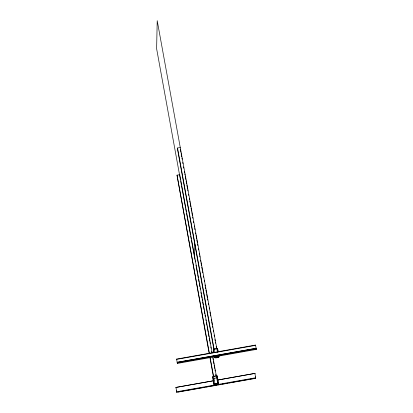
<?xml version="1.0" encoding="UTF-8"?>
<svg xmlns="http://www.w3.org/2000/svg" width="413" height="413" viewBox="0 0 413 413"><rect width="100%" height="100%" fill="white"/><g stroke="black" fill="none" stroke-linecap="round" stroke-linejoin="round"><path stroke-width="0.62" d="M194.569 257.536L194.848 244.124M180.269 147.508L177.528 147.999L177.461 148.954L213.903 349.491M212.158 352.986L179.748 174.663L177.007 175.148L209.231 353.796M179.686 175.618L179.748 174.663M176.573 359.078L255.544 345.046L255.611 345.361L176.645 359.367L176.573 359.052L177.363 363.43L256.328 349.419L256.37 348.83L256.267 348.335L177.301 362.346L177.275 362.738L177.172 362.268L256.137 348.257L256.241 348.727L256.267 348.335M177.363 363.43L177.301 362.346M176.036 387.848L175.974 387.409L213.877 380.688M254.94 373.398L217.666 380.037L254.94 373.398L255.693 378.339L176.723 392.35L175.974 387.409M213.666 352.697L213.253 349.424L214.094 349.052L217.537 348.551L218.219 351.814M214.879 384.999L214.068 384.921L212.685 377.312L212.855 376.444L217.124 375.794L218.456 384.147L217.62 384.513L217.393 383.13M218.219 356.182L219.024 356.254L218.978 356.992C217.919 358.19 212.669 358.277 215.478 356.667M215.405 357.735L215.467 356.775L218.616 356.326L218.436 357.168L215.116 357.756L215.049 356.961L215.467 356.775M214.068 384.921L212.736 376.573M214.481 384.849L214.657 384.013L218.095 383.481L217.919 384.317L214.595 384.906L214.249 383.579M214.951 383.93L214.884 384.885L214.652 383.62M218.054 351.917L217.641 348.644M218.209 356.29L218.147 357.25L217.914 355.98M217.124 375.794L218.456 384.147M217.625 384.4L217.692 383.44M255.539 345.067L256.328 349.419M214.12 384.183L218.508 383.409M213.273 376.398L216.711 375.866M214.084 349.166L217.233 348.717M177.368 362.655L256.339 348.649M177.404 362.836L256.37 348.83M213.97 378.38L216.711 377.895M175.969 387.435L213.877 380.709M176.764 391.761L255.73 377.75M177.951 391.947L183.64 390.935M184.905 390.713L190.589 389.707M191.854 389.48L204.487 387.239M205.751 387.017L213.965 385.556M215.225 385.334L216.489 385.112M217.754 384.885L220.914 384.327M222.179 384.1L227.862 383.094M229.127 382.866L234.811 381.86M236.076 381.638L241.76 380.626M243.025 380.404L248.709 379.392M249.973 379.17L255.657 378.163L255.528 376.739M218.745 355.727L218.978 356.992M216.835 348.567L217.527 352.372M216.825 348.68L157.214 20.65L156.63 48.76L180.502 180.12M180.321 149.103L180.894 152.278M181.126 153.548L181.705 156.718M181.932 157.988L182.164 159.258M182.742 162.433L182.969 163.698M183.548 166.873L183.78 168.143M184.353 171.318L184.585 172.582M184.817 173.852L185.045 175.122M185.277 176.392L185.855 179.567M186.087 180.832L186.661 184.007M186.893 185.277L187.471 188.452M187.698 189.717L187.93 190.987M188.509 194.162L188.736 195.432M189.314 198.601L189.546 199.871M189.774 201.141L190.006 202.411M190.238 203.681L190.811 206.851M191.043 208.121L191.622 211.296M191.849 212.566L192.427 215.736M192.659 217.006L192.892 218.276M193.465 221.451L193.697 222.721M194.275 225.89L194.502 227.16M194.735 228.43L194.967 229.7M195.54 232.87L195.772 234.14M196.005 235.41L196.578 238.585M196.81 239.85L197.388 243.025M197.615 244.295L197.848 245.565M198.426 248.734L198.653 250.004M199.231 253.179L199.464 254.449M199.696 255.719L199.923 256.984M200.501 260.159L200.733 261.429M200.961 262.699L201.539 265.869M201.771 267.139L202.344 270.314M202.576 271.584L202.809 272.854M203.382 276.023L203.614 277.293M204.192 280.468L204.42 281.738M204.998 284.908L205.23 286.178M205.462 287.448L205.689 288.718M205.922 289.988L206.5 293.158M206.727 294.428L207.305 297.603M207.538 298.873L207.765 300.137M208.343 303.312L208.575 304.582M209.148 307.757L209.381 309.022M209.959 312.197L210.186 313.467M210.418 314.737L210.651 316.007M211.224 319.177L211.456 320.447M211.688 321.717L212.267 324.892M212.494 326.156L212.726 327.426M213.304 330.601L213.531 331.871M214.11 335.041L214.342 336.311M214.915 339.486L215.147 340.756M215.379 342.026L215.607 343.291M216.185 346.466L216.417 347.736M177.528 147.999L214.667 352.227M215.173 356.471L215.395 357.849M213.253 349.424L213.831 352.594M214.357 356.502L214.59 357.772M217.816 382.949L218.043 384.219M212.85 356.791L217.697 383.331M180.724 181.333L181.307 184.559M181.529 185.773L185.458 207.403M185.68 208.622L186.268 211.848M186.49 213.062L190.419 234.692M190.641 235.906L191.224 239.132M191.446 240.351L194.905 259.39M195.137 260.655L195.37 261.925M195.943 265.1L196.175 266.37M196.407 267.639L197.445 273.349M197.677 274.619L198.25 277.789M198.483 279.059L199.061 282.234M199.288 283.504L199.866 286.674M200.099 287.944L200.326 289.214M200.904 292.389L201.136 293.658M201.363 294.923L201.942 298.098M202.174 299.368L202.401 300.638M202.633 301.908L203.211 305.078M203.439 306.348L204.017 309.523M204.249 310.793L204.827 313.963M205.054 315.233L205.287 316.503M205.865 319.672L206.092 320.942M206.324 322.212L206.903 325.387M207.13 326.657L208.167 332.367M208.4 333.637L208.978 336.807M209.205 338.077L209.783 341.252M210.016 342.522L210.243 343.792M210.821 346.961L211.053 348.231M211.632 351.406L211.859 352.676M212.896 358.386L213.129 359.656M213.361 360.926L213.934 364.096M214.166 365.366L214.745 368.541M214.972 369.811L215.204 371.075M215.782 374.25L216.009 375.52M177.007 175.148L209.412 353.471M210.103 357.276L214.956 383.816M209.923 357.601L213.387 376.641M176.723 392.35L176.563 390.744M255.002 373.837L254.94 373.424"/></g></svg>
